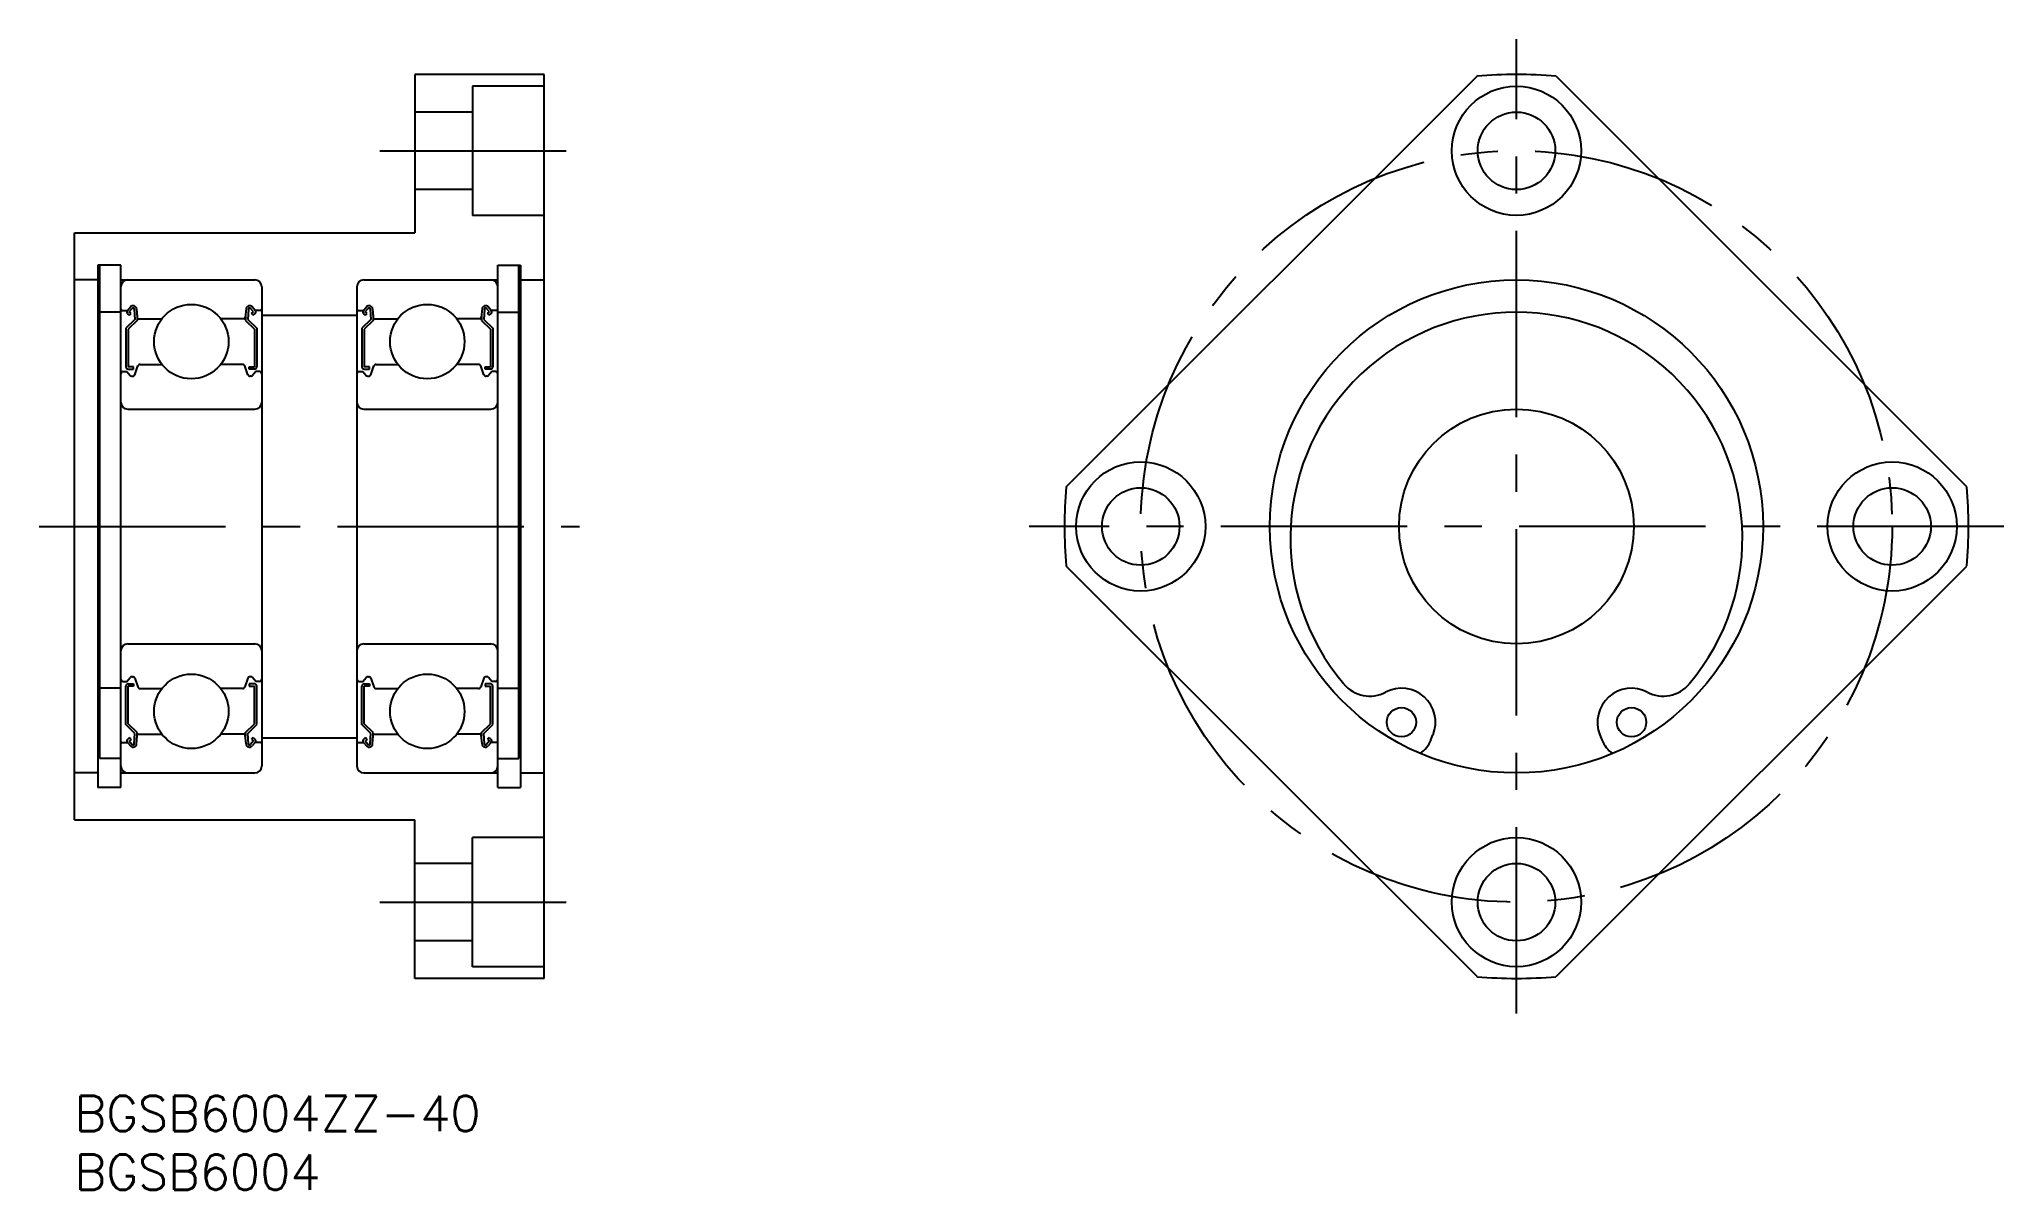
# Model space of a CAD drawing. Extents: x -3 to 164, y -8 to 90.
import ezdxf

# ---------------------------------------------------------------- set-up
doc = ezdxf.new("R2010")
doc.units = 0
doc.header["$LTSCALE"] = 0.5
doc.linetypes.add('CENTER', pattern=[50.8, 31.75, -6.35, 6.35, -6.35])
for name, color, linetype in [('MSM_CENTER', 1, 'CENTER'), ('MSM_CONTINUOUS', 7, 'CONTINUOUS'), ('MSM_PART_NUMBER', 7, 'CONTINUOUS')]:
    doc.layers.add(name, color=color, linetype=linetype)
doc.styles.get("Standard").update_dxf_attribs({"font": 'txt.shx', "height": 3, "bigfont": 'bigfont.shx'})

# ---------------------------------------------------------------- blocks, each defined once
blk = doc.blocks.new('*U6')
at = {"layer": 'MSM_PART_NUMBER'}
blk.add_text('BGSB6004ZZ-40', height=3, dxfattribs=at).set_placement((0, -3))
blk = doc.blocks.new('*U7')
at = {"layer": 'MSM_PART_NUMBER'}
blk.add_text('BGSB6004', height=3, dxfattribs=at).set_placement((0, -8))

msp = doc.modelspace()

# ---------------------------------------------------------------- linework, layer by layer
at = {"layer": 'MSM_CENTER'}
for p, q in [((122.82, 7), (122.82, 90)), ((26, 80.5), (43, 80.5)), ((-3, 48.5), (43, 48.5)), ((164.32, 48.5), (81.32, 48.5)), ((26, 16.5), (43, 16.5))]:
    msp.add_line(p, q, dxfattribs=at)
msp.add_circle((122.82, 48.5), 32, dxfattribs=at)
at = {"layer": 'MSM_CONTINUOUS'}
for p, q in [((29, 87), (29, 73.5)), ((40, 87), (29, 87)), ((33.9, 86), (33.9, 75)), ((40, 86), (33.9, 86)), ((37.25, 87), (37.25, 87)), ((40, 10), (40, 87)), ((84.47, 51.87), (119.46, 86.85)), ((161.18, 51.87), (126.19, 86.85)), ((33.9, 83.8), (29, 83.8)), ((33.9, 77.2), (29, 77.2)), ((40, 75), (33.9, 75)), ((0, 23.5), (0, 73.5)), ((0, 73.5), (29, 73.5)), ((3.95, 70.75), (2, 70.75)), ((2, 70.75, -0.88), (2, 26.25, -0.88)), ((2.15, 28.74, 0.38), (2.15, 70.75, 0.38)), ((3.95, 26.25), (3.95, 70.75)), ((36.05, 26.25), (36.05, 70.75)), ((36.05, 70.75), (38, 70.75)), ((37.85, 28.74, 0.38), (37.85, 70.75, 0.38)), ((38, 70.75, -0.88), (38, 26.25, -0.88)), ((2, 69.5), (0, 69.5)), ((3.95, 69.5), (15.35, 69.5)), ((15.95, 68.9), (15.95, 28.1)), ((24.05, 68.9), (24.05, 28.1)), ((24.65, 69.5), (36.05, 69.5)), ((38, 69.5), (40, 69.5)), ((4.51, 66.9), (4.76, 67.2)), ((4.66, 66.77), (4.91, 67.07)), ((5.09, 67.01), (5.13, 66.13)), ((5.29, 67.03), (5.35, 66.29)), ((14.61, 67.03), (14.55, 66.29)), ((14.81, 67.01), (14.77, 66.13)), ((15.24, 66.77), (14.99, 67.07)), ((15.39, 66.9), (15.14, 67.2)), ((24.61, 66.9), (24.86, 67.2)), ((24.76, 66.77), (25.01, 67.07)), ((25.19, 67.01), (25.23, 66.13)), ((25.39, 67.03), (25.45, 66.29)), ((34.71, 67.03), (34.65, 66.29)), ((34.91, 67.01), (34.87, 66.13)), ((35.34, 66.77), (35.09, 67.07)), ((35.49, 66.9), (35.24, 67.2)), ((3.95, 66.75), (2.15, 66.75)), ((4.05, 66.9), (4.51, 66.9)), ((5.13, 66.13), (4.38, 65.38)), ((4.38, 65.38), (4.38, 62.1)), ((4.69, 66.49), (4.53, 66.62)), ((5.33, 66.05), (4.58, 65.3)), ((4.58, 65.3), (4.58, 62.1)), ((4.82, 66.64), (4.66, 66.77)), ((4.69, 66.49), (4.82, 66.64)), ((5.33, 66.52), (5.33, 66.05)), ((5.45, 66.2), (7.44, 66.2)), ((14.45, 66.2), (12.46, 66.2)), ((14.57, 66.52), (14.57, 66.05)), ((14.57, 66.05), (15.32, 65.3)), ((14.77, 66.13), (15.52, 65.38)), ((15.08, 66.64), (15.24, 66.77)), ((15.21, 66.49), (15.08, 66.64)), ((15.21, 66.49), (15.37, 66.62)), ((15.32, 65.3), (15.32, 62.1)), ((15.85, 66.9), (15.39, 66.9)), ((15.52, 65.38), (15.52, 62.1)), ((15.95, 66.5), (24.05, 66.5)), ((24.15, 66.9), (24.61, 66.9)), ((25.23, 66.13), (24.48, 65.38)), ((24.48, 65.38), (24.48, 62.1)), ((24.79, 66.49), (24.63, 66.62)), ((25.43, 66.05), (24.68, 65.3)), ((24.68, 65.3), (24.68, 62.1)), ((24.92, 66.64), (24.76, 66.77)), ((24.79, 66.49), (24.92, 66.64)), ((25.43, 66.52), (25.43, 66.05)), ((25.55, 66.2), (27.54, 66.2)), ((34.55, 66.2), (32.56, 66.2)), ((34.67, 66.52), (34.67, 66.05)), ((34.67, 66.05), (35.42, 65.3)), ((34.87, 66.13), (35.62, 65.38)), ((35.18, 66.64), (35.34, 66.77)), ((35.31, 66.49), (35.18, 66.64)), ((35.31, 66.49), (35.47, 66.62)), ((35.42, 65.3), (35.42, 62.1)), ((35.95, 66.9), (35.49, 66.9)), ((35.62, 65.38), (35.62, 62.1)), ((36.05, 66.75), (37.85, 66.75)), ((5.03, 62.1), (4.58, 62.1)), ((5.03, 61.9), (5.03, 62.1)), ((5.13, 61.43), (5.4, 62.17)), ((5.59, 62.3), (7.44, 62.3)), ((14.31, 62.3), (12.46, 62.3)), ((14.77, 61.43), (14.5, 62.17)), ((14.87, 61.9), (14.87, 62.1)), ((14.87, 62.1), (15.32, 62.1)), ((25.13, 62.1), (24.68, 62.1)), ((25.13, 61.9), (25.13, 62.1)), ((25.23, 61.43), (25.5, 62.17)), ((25.69, 62.3), (27.54, 62.3)), ((34.41, 62.3), (32.56, 62.3)), ((34.87, 61.43), (34.6, 62.17)), ((34.97, 61.9), (34.97, 62.1)), ((34.97, 62.1), (35.42, 62.1)), ((4.15, 61.7), (4.45, 61.7)), ((4.45, 61.7), (4.73, 61.37)), ((4.58, 61.9), (5.03, 61.9)), ((4.88, 61.3), (4.94, 61.3)), ((15.32, 61.9), (14.87, 61.9)), ((15.02, 61.3), (14.96, 61.3)), ((15.45, 61.7), (15.17, 61.37)), ((15.75, 61.7), (15.45, 61.7)), ((24.25, 61.7), (24.55, 61.7)), ((24.55, 61.7), (24.83, 61.37)), ((24.68, 61.9), (25.13, 61.9)), ((24.98, 61.3), (25.04, 61.3)), ((35.42, 61.9), (34.97, 61.9)), ((35.12, 61.3), (35.06, 61.3)), ((35.55, 61.7), (35.27, 61.37)), ((35.85, 61.7), (35.55, 61.7)), ((4.55, 58.5), (15.35, 58.5)), ((24.65, 58.5), (35.45, 58.5)), ((119.46, 10.15), (84.47, 45.13)), ((126.19, 10.15), (161.18, 45.13)), ((4.55, 38.5), (15.35, 38.5)), ((24.65, 38.5), (35.45, 38.5)), ((4.15, 35.3), (4.45, 35.3)), ((4.45, 35.3), (4.73, 35.63)), ((4.88, 35.7), (4.94, 35.7)), ((5.13, 35.57), (5.4, 34.83)), ((14.77, 35.57), (14.5, 34.83)), ((15.02, 35.7), (14.96, 35.7)), ((15.45, 35.3), (15.17, 35.63)), ((15.75, 35.3), (15.45, 35.3)), ((24.25, 35.3), (24.55, 35.3)), ((24.55, 35.3), (24.83, 35.63)), ((24.98, 35.7), (25.04, 35.7)), ((25.23, 35.57), (25.5, 34.83)), ((34.87, 35.57), (34.6, 34.83)), ((35.12, 35.7), (35.06, 35.7)), ((35.55, 35.3), (35.27, 35.63)), ((35.85, 35.3), (35.55, 35.3)), ((3.95, 34.72), (2.15, 34.72)), ((4.38, 31.62), (4.38, 34.9)), ((4.58, 35.1), (5.03, 35.1)), ((4.58, 31.7), (4.58, 34.9)), ((5.03, 34.9), (4.58, 34.9)), ((5.03, 35.1), (5.03, 34.9)), ((5.59, 34.7), (7.44, 34.7)), ((14.31, 34.7), (12.46, 34.7)), ((14.87, 35.1), (14.87, 34.9)), ((15.32, 35.1), (14.87, 35.1)), ((14.87, 34.9), (15.32, 34.9)), ((15.32, 31.7), (15.32, 34.9)), ((15.52, 31.62), (15.52, 34.9)), ((24.48, 31.62), (24.48, 34.9)), ((24.68, 35.1), (25.13, 35.1)), ((24.68, 31.7), (24.68, 34.9)), ((25.13, 34.9), (24.68, 34.9)), ((25.13, 35.1), (25.13, 34.9)), ((25.69, 34.7), (27.54, 34.7)), ((34.41, 34.7), (32.56, 34.7)), ((34.97, 35.1), (34.97, 34.9)), ((35.42, 35.1), (34.97, 35.1)), ((34.97, 34.9), (35.42, 34.9)), ((35.42, 31.7), (35.42, 34.9)), ((35.62, 31.62), (35.62, 34.9)), ((36.05, 34.72), (37.85, 34.72)), ((5.13, 30.87), (4.38, 31.62)), ((4.69, 30.51), (4.53, 30.38)), ((5.33, 30.95), (4.58, 31.7)), ((4.82, 30.36), (4.66, 30.23)), ((4.66, 30.23), (4.91, 29.93)), ((4.69, 30.51), (4.82, 30.36)), ((5.09, 29.99), (5.13, 30.87)), ((5.29, 29.97), (5.35, 30.71)), ((5.33, 30.48), (5.33, 30.95)), ((5.45, 30.8), (7.44, 30.8)), ((14.45, 30.8), (12.46, 30.8)), ((14.61, 29.97), (14.55, 30.71)), ((14.57, 30.95), (15.32, 31.7)), ((14.57, 30.48), (14.57, 30.95)), ((14.77, 30.87), (15.52, 31.62)), ((14.81, 29.99), (14.77, 30.87)), ((15.24, 30.23), (14.99, 29.93)), ((15.21, 30.51), (15.08, 30.36)), ((15.08, 30.36), (15.24, 30.23)), ((15.21, 30.51), (15.37, 30.38)), ((15.95, 30.5), (24.05, 30.5)), ((25.23, 30.87), (24.48, 31.62)), ((24.79, 30.51), (24.63, 30.38)), ((25.43, 30.95), (24.68, 31.7)), ((24.92, 30.36), (24.76, 30.23)), ((24.76, 30.23), (25.01, 29.93)), ((24.79, 30.51), (24.92, 30.36)), ((25.19, 29.99), (25.23, 30.87)), ((25.39, 29.97), (25.45, 30.71)), ((25.43, 30.48), (25.43, 30.95)), ((25.55, 30.8), (27.54, 30.8)), ((34.55, 30.8), (32.56, 30.8)), ((34.71, 29.97), (34.65, 30.71)), ((34.67, 30.95), (35.42, 31.7)), ((34.67, 30.48), (34.67, 30.95)), ((34.87, 30.87), (35.62, 31.62)), ((34.91, 29.99), (34.87, 30.87)), ((35.34, 30.23), (35.09, 29.93)), ((35.31, 30.51), (35.18, 30.36)), ((35.18, 30.36), (35.34, 30.23)), ((35.31, 30.51), (35.47, 30.38)), ((115.54, 30.31), (115.71, 30.74)), ((129.93, 30.74), (130.1, 30.31)), ((3.95, 28.74), (2.15, 28.74)), ((4.05, 30.1), (4.51, 30.1)), ((4.51, 30.1), (4.76, 29.8)), ((15.39, 30.1), (15.14, 29.8)), ((15.85, 30.1), (15.39, 30.1)), ((24.15, 30.1), (24.61, 30.1)), ((24.61, 30.1), (24.86, 29.8)), ((35.49, 30.1), (35.24, 29.8)), ((35.95, 30.1), (35.49, 30.1)), ((36.05, 28.74), (37.85, 28.74)), ((2, 27.5), (0, 27.5)), ((3.95, 27.5), (15.35, 27.5)), ((7.45, 27.5), (7.45, 27.5)), ((24.65, 27.5), (36.05, 27.5)), ((27.55, 27.5), (27.55, 27.5)), ((38, 27.5), (40, 27.5)), ((3.95, 26.25), (2, 26.25)), ((36.05, 26.25), (38, 26.25)), ((0, 23.5), (29, 23.5)), ((29, 10), (29, 23.5)), ((33.9, 11), (33.9, 22)), ((40, 22), (33.9, 22)), ((33.9, 19.8), (29, 19.8)), ((33.9, 13.2), (29, 13.2)), ((40, 11), (33.9, 11)), ((40, 10), (29, 10))]:
    msp.add_line(p, q, dxfattribs=at)
for centre, radius in [((122.82, 80.5), 5.5), ((122.82, 80.5), 3.3), ((122.82, 48.5), 21), ((9.95, 64.25), 3.17), ((30.05, 64.25), 3.17), ((122.82, 48.5), 10), ((90.82, 48.5), 5.5), ((154.82, 48.5), 5.5), ((90.82, 48.5), 3.3), ((154.82, 48.5), 3.3), ((9.95, 32.75), 3.17), ((30.05, 32.75), 3.17), ((113.02, 31.82), 1.25), ((132.62, 31.82), 1.25), ((122.82, 16.5), 5.5), ((122.82, 16.5), 3.3)]:
    msp.add_circle(centre, radius, dxfattribs=at)
for centre, radius, start, end in [((122.82, 48.5), 38.5, 84.9831, 95.0169), ((4.55, 68.9), 0.6, 90, 180), ((15.35, 68.9), 0.6, 0, 90), ((24.65, 68.9), 0.6, 90, 180), ((35.45, 68.9), 0.6, 0, 90), ((4.05, 67), 0.1, 180, 270), ((4.99, 67), 0.3, 4.9967, 140.002), ((4.99, 67), 0.1, 2.8198, 140.0002), ((14.91, 67), 0.3, 39.998, 175.0033), ((14.91, 67), 0.1, 39.9998, 177.1802), ((15.85, 67), 0.1, 270, 0), ((24.15, 67), 0.1, 180, 270), ((25.09, 67), 0.3, 4.9967, 140.002), ((25.09, 67), 0.1, 2.8198, 140.0002), ((35.01, 67), 0.3, 39.998, 175.0033), ((35.01, 67), 0.1, 39.9998, 177.1802), ((35.95, 67), 0.1, 270, 0), ((35.95, 67), 0.1, 270, 0), ((4.66, 66.77), 0.2, 140.002, 230.0826), ((5.45, 66.3), 0.1, 184.9967, 270), ((14.45, 66.3), 0.1, 270, 355.0033), ((15.24, 66.77), 0.2, 309.9174, 39.998), ((24.76, 66.77), 0.2, 140.002, 230.0826), ((25.55, 66.3), 0.1, 184.9967, 270), ((34.55, 66.3), 0.1, 270, 355.0033), ((35.34, 66.77), 0.2, 309.9174, 39.998), ((122.82, 47.5), 19.25, 319.8252, 220.1748), ((4.58, 62.1), 0.2, 180, 270), ((5.59, 62.1), 0.2, 90, 159.9914), ((14.31, 62.1), 0.2, 20.0086, 90), ((15.32, 62.1), 0.2, 270, 0), ((24.68, 62.1), 0.2, 180, 270), ((25.69, 62.1), 0.2, 90, 159.9914), ((34.41, 62.1), 0.2, 20.0086, 90), ((35.42, 62.1), 0.2, 270, 0), ((4.15, 61.5), 0.2, 90, 180), ((4.88, 61.5), 0.2, 219.9945, 270), ((4.94, 61.5), 0.2, 270, 339.9914), ((14.96, 61.5), 0.2, 200.0086, 270), ((15.02, 61.5), 0.2, 270, 320.0055), ((15.75, 61.5), 0.2, 0, 90), ((24.25, 61.5), 0.2, 90, 180), ((24.98, 61.5), 0.2, 219.9945, 270), ((25.04, 61.5), 0.2, 270, 339.9914), ((35.06, 61.5), 0.2, 200.0086, 270), ((35.12, 61.5), 0.2, 270, 320.0055), ((35.85, 61.5), 0.2, 0, 90), ((35.85, 61.5), 0.2, 360, 90), ((4.55, 59.1), 0.6, 180, 270), ((15.35, 59.1), 0.6, 270, 0), ((24.65, 59.1), 0.6, 180, 270), ((35.45, 59.1), 0.6, 270, 0), ((122.82, 48.5), 38.5, 174.9831, 185.0169), ((122.82, 48.5), 38.5, 354.9831, 5.0169), ((4.55, 37.9), 0.6, 90, 180), ((15.35, 37.9), 0.6, 0, 90), ((24.65, 37.9), 0.6, 90, 180), ((35.45, 37.9), 0.6, 0, 90), ((4.15, 35.5), 0.2, 180, 270), ((4.88, 35.5), 0.2, 90, 140.0055), ((4.94, 35.5), 0.2, 20.0086, 90), ((14.96, 35.5), 0.2, 90, 159.9914), ((15.02, 35.5), 0.2, 39.9945, 90), ((15.75, 35.5), 0.2, 270, 0), ((24.25, 35.5), 0.2, 180, 270), ((24.98, 35.5), 0.2, 90, 140.0055), ((25.04, 35.5), 0.2, 20.0086, 90), ((35.06, 35.5), 0.2, 90, 159.9914), ((35.12, 35.5), 0.2, 39.9945, 90), ((35.85, 35.5), 0.2, 270, 0), ((35.85, 35.5), 0.2, 270, 360), ((4.58, 34.9), 0.2, 90, 180), ((5.59, 34.9), 0.2, 200.0086, 270), ((14.31, 34.9), 0.2, 270, 339.9914), ((15.32, 34.9), 0.2, 0, 90), ((24.68, 34.9), 0.2, 90, 180), ((25.69, 34.9), 0.2, 200.0086, 270), ((34.41, 34.9), 0.2, 270, 339.9914), ((35.42, 34.9), 0.2, 0, 90), ((110.33, 36.95), 2.9, 220.1748, 297.6623), ((113.02, 31.82), 2.9, 338.1911, 117.6623), ((132.62, 31.82), 2.9, 62.3377, 201.8089), ((135.32, 36.95), 2.9, 242.3377, 319.8252), ((4.66, 30.23), 0.2, 129.9174, 219.998), ((5.45, 30.7), 0.1, 90, 175.0033), ((14.45, 30.7), 0.1, 4.9967, 90), ((15.24, 30.23), 0.2, 320.002, 50.0826), ((24.76, 30.23), 0.2, 129.9174, 219.998), ((25.55, 30.7), 0.1, 90, 175.0033), ((34.55, 30.7), 0.1, 4.9967, 90), ((35.34, 30.23), 0.2, 320.002, 50.0826), ((113.22, 31.24), 2.5, 304.0128, 338.1911), ((132.42, 31.24), 2.5, 201.8089, 235.9872), ((4.05, 30), 0.1, 90, 180), ((4.99, 30), 0.3, 219.998, 355.0033), ((4.99, 30), 0.1, 219.9998, 357.1802), ((14.91, 30), 0.3, 184.9967, 320.002), ((14.91, 30), 0.1, 182.8198, 320.0002), ((15.85, 30), 0.1, 0, 90), ((24.15, 30), 0.1, 90, 180), ((25.09, 30), 0.3, 219.998, 355.0033), ((25.09, 30), 0.1, 219.9998, 357.1802), ((35.01, 30), 0.3, 184.9967, 320.002), ((35.01, 30), 0.1, 182.8198, 320.0002), ((35.95, 30), 0.1, 0, 90), ((35.95, 30), 0.1, 360, 90), ((4.55, 28.1), 0.6, 180, 270), ((15.35, 28.1), 0.6, 270, 0), ((24.65, 28.1), 0.6, 180, 270), ((35.45, 28.1), 0.6, 270, 0), ((122.82, 48.5), 38.5, 264.9831, 275.0169)]:
    msp.add_arc(centre, radius, start, end, dxfattribs=at)

# ---------------------------------------------------------------- block references
for name in ['*U6', '*U7']:
    msp.add_blockref(name, (0, 0), dxfattribs=at)

doc.saveas('drawing.dxf')
